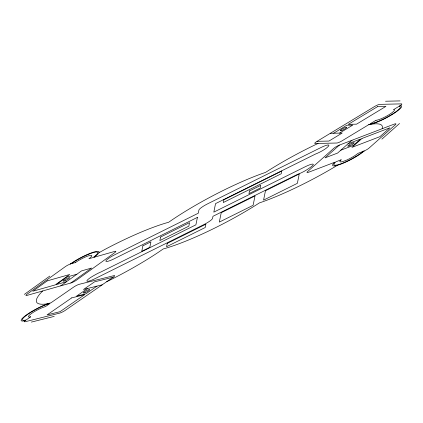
<?xml version="1.0" encoding="UTF-8"?>
<svg xmlns="http://www.w3.org/2000/svg" width="423" height="423" viewBox="0 0 423 423"><rect width="100%" height="100%" fill="white"/><g stroke="black" fill="none" stroke-linecap="round" stroke-linejoin="round"><path stroke-width="0.63" d="M382.143 128.735L382.355 128.1A86.16 14.816 -27.8 0 0 369.972 124.436L368.708 124.69M98.839 252.806L104.592 249.586A86.16 14.816 -27.8 0 1 165.33 223.207L168.634 222.265L172.256 219.77A86.16 14.816 -27.8 0 1 262.175 173.562L265.57 172.388L269.197 170.072A86.16 14.816 -27.8 0 1 315.674 144.576L318.096 143.439M42.66 290.971L41.301 292.356A86.16 14.816 -27.8 0 0 45.695 304.063L47.804 303.756L46.985 304.052M339.426 145.078A4.537 0.777 -27.8 0 0 333.932 148.193L307.495 171.659A4.537 0.777 -27.8 0 0 308.986 172.103L334.842 162.21A19.046 3.273 -27.8 0 0 341.107 164.061A19.046 3.273 -27.8 0 0 364.192 150.979L363.494 151.249A4.537 0.777 -27.8 0 0 368.993 148.135L395.431 124.663A4.537 0.777 -27.8 0 0 393.94 124.219L339.426 145.078L325.007 157.879L337.586 153.068L352.01 140.262M381.895 139.151L399.524 123.5M24.344 294.397L49.766 276.113M60.722 285.858L81.517 270.9L91.622 268.034L70.826 282.992L27.04 295.397A4.537 0.777 -27.8 0 1 27.12 294.112L65.248 266.691A4.537 0.777 -27.8 0 1 70.942 263.82L70.382 263.978A19.046 3.273 -27.8 0 1 94.303 251.912A19.046 3.273 -27.8 0 1 93.959 257.3L114.733 251.415A4.537 0.777 -27.8 0 1 114.649 252.7L76.521 280.121A4.537 0.777 -27.8 0 1 70.826 282.992M87.63 288.465L76.552 296.126L85.906 293.795L96.983 286.133M113.258 277.176L65.253 310.371A4.537 0.777 -27.8 0 1 59.58 313.147L25.28 321.702A4.537 0.777 -27.8 0 1 25.755 320.222L25.142 320.65A19.046 3.273 -27.8 0 1 27.151 314.432A19.046 3.273 -27.8 0 1 50.993 302.773L73.761 287.027A4.537 0.777 -27.8 0 1 79.439 284.251L113.739 275.696A4.537 0.777 -27.8 0 1 113.258 277.176L94.551 281.84L83.474 289.501L102.181 284.838M317.081 141.319L374.403 106.622A4.537 0.777 -27.8 0 1 379.727 104.359L401.501 103.878A4.537 0.777 -27.8 0 1 399.476 106.067L400.211 105.623A19.046 3.273 -27.8 0 1 391.709 114.807A19.046 3.273 -27.8 0 1 369.348 124.304L342.159 140.764A4.537 0.777 -27.8 0 1 336.835 143.022L315.056 143.503A4.537 0.777 -27.8 0 1 317.081 141.319L328.962 141.055L342.186 133.049L330.31 133.308M333.61 133.24L346.839 125.229L352.777 125.097L339.547 133.108M106.718 281.702L109.065 280.555A86.16 14.816 -27.8 0 0 159.603 251.447L163.225 248.951L166.53 248.01A86.16 14.816 -27.8 0 0 255.756 205.224L259.384 202.913L262.778 201.739A86.16 14.816 -27.8 0 0 337.268 165.372L336.983 165.43M348.002 143.82L360.581 139.008L353.369 145.406L340.79 150.218M76.896 274.22L66.792 277.086L56.391 284.563L66.496 281.702M31.365 322.088L54.234 316.388M385.527 101.229L400.047 100.912M142.874 245.832L141.763 251.304L149.811 247.307L150.921 241.834L142.874 245.832M160.576 237.039L159.862 240.555L188.827 226.168L189.541 222.651L160.576 237.039M167.244 243.394L166.572 246.715L205.192 227.532L205.864 224.206L167.244 243.394M197.419 217.374L195.902 224.835L100.986 271.941A9.613 1.655 -27.8 0 0 95.244 274.776L93.039 276.034A9.613 1.655 -27.8 0 0 86.916 281.142A9.613 1.655 -27.8 0 0 94.974 278.694L203.59 224.74A9.613 1.655 -27.8 0 0 212.542 218.432L212.975 216.285L297.438 174.392A9.613 1.655 -27.8 0 0 308.272 168.846L310.345 167.408A9.613 1.655 -27.8 0 0 312.872 164.108A9.613 1.655 -27.8 0 0 305.216 166.736L213.816 212.14L215.545 203.616L315.489 154.051A9.613 1.655 -27.8 0 0 327.555 147.098A26.141 4.494 -27.8 0 0 328.465 146.184A9.613 1.655 -27.8 0 0 320.819 147.595L207.857 203.712A9.613 1.655 -27.8 0 0 198.91 210.02L198.255 213.229L114.786 254.741A9.613 1.655 -27.8 0 0 105.861 261.044A9.613 1.655 -27.8 0 0 113.993 258.865L197.419 217.374M221.218 212.716L219.315 222.096L253.107 205.308L255.011 195.928L221.218 212.716M223.836 199.815L223.281 202.548L281.21 173.774L281.766 171.04L223.836 199.815M249.512 190.926L248.957 193.66L260.224 188.066L260.78 185.332L249.512 190.926M265.47 190.731L263.566 200.116L297.358 183.328L299.262 173.948L265.47 190.731M361.977 138.474L351.962 147.363L379.917 136.666L389.932 127.778L361.977 138.474M47.26 280.851L32.814 291.241L55.27 284.88L69.71 274.495L47.26 280.851M30.678 316.816L26.126 319.968A17.597 3.024 -27.8 0 1 27.981 314.226A17.597 3.024 -27.8 0 1 50.004 303.455L45.451 306.606A10.882 1.872 -27.8 0 0 31.831 313.269A10.882 1.872 -27.8 0 0 30.678 316.816M71.683 297.887L47.064 314.908L60.061 311.666L84.674 294.646L71.683 297.887M377.702 106.548L348.303 124.341L356.557 124.161L385.95 106.363L377.702 106.548M375.962 120.301L370.522 123.595A17.597 3.024 -27.8 0 0 391.18 114.823A17.597 3.024 -27.8 0 0 399.037 106.332L393.596 109.626A10.882 1.872 -27.8 0 1 388.737 114.876A10.882 1.872 -27.8 0 1 375.962 120.301M341.134 159.804L335.962 161.782A17.597 3.024 -27.8 0 0 341.747 163.495A17.597 3.024 -27.8 0 0 363.077 151.408L357.906 153.385A10.882 1.872 -27.8 0 1 344.713 160.862A10.882 1.872 -27.8 0 1 341.134 159.804M75.431 262.546L71.281 263.719A17.597 3.024 -27.8 0 1 93.377 252.579A17.597 3.024 -27.8 0 1 93.06 257.554L88.909 258.728A10.882 1.872 -27.8 0 0 89.105 255.651A10.882 1.872 -27.8 0 0 75.431 262.546M341.958 130.384A3.627 0.624 -27.8 0 0 346.707 127.334A3.627 0.624 -27.8 0 0 341.795 129.253A3.627 0.624 -27.8 0 0 341.958 130.384M349.551 145.856A3.627 0.624 -27.8 0 0 354.178 142.826A3.627 0.624 -27.8 0 0 349.165 144.835A3.627 0.624 -27.8 0 0 349.551 145.856M65.047 280.787A3.627 0.624 -27.8 0 0 69.631 277.768A3.627 0.624 -27.8 0 0 64.582 279.815A3.627 0.624 -27.8 0 0 65.047 280.787M84.949 292.711A3.627 0.624 -27.8 0 0 89.745 289.655A3.627 0.624 -27.8 0 0 84.875 291.532A3.627 0.624 -27.8 0 0 84.949 292.711"/></g></svg>
